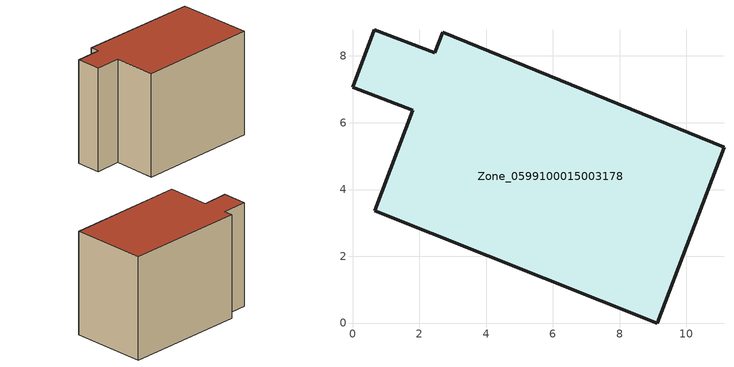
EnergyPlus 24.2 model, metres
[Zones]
Zone_0599100015003178
 floor ground (C_G): 9.13,0 0.66,3.36 1.81,6.38 0,7.06 0.65,8.78 2.46,8.09 2.7,8.71 11.13,5.26 z0.81
 wall outside (C_F): 2.46,8.09 0.65,8.78 0,7.06 1.81,6.38 0.66,3.36 9.13,0 11.13,5.26 2.7,8.71 2.46,8.09 z0.81:8.78
 roof outside (C_R): 9.13,0 11.13,5.26 2.7,8.71 2.46,8.09 0.65,8.78 0,7.06 1.81,6.38 0.66,3.36 z8.78
[BUILDING]
Pand.0599100015003178: North Axis=0; Terrain=City; Loads Convergence Tolerance Value=0.04; Temperature Convergence Tolerance Value=0.4; Solar Distribution=FullExterior; Maximum Number of Warmup Days=25; Minimum Number of Warmup Days=1
[Site:Location]
Rotterdam.The.Hague.AP_ZH_NLD Design_Conditions: Latitude=51.96; Longitude=4.45; Time Zone=1; Elevation=-4.5
[SITE:GROUNDTEMPERATURE:BUILDINGSURFACE]
18, 18, 18, 18, 18, 18, 18, 18, 18, 18, 18, 18
[MATERIAL] Thermal Absorptance=0.9; Solar Absorptance=0.7; Visible Absorptance=0.7
Name | Roughness | Thickness | Conductivity | Density | Specific Heat
G.TC.1965-1974 | MediumSmooth | 0.15 | 0.882353 | 540 | 1210
F.TC.1965-1974 | Rough | 0.3 | 0.697674 | 1920 | 840
R.TC.1965-1974 | MediumRough | 0.2 | 0.232558 | 1500 | 1000
[CONSTRUCTION]
C_G: G.TC.1965-1974
C_F: F.TC.1965-1974
C_R: R.TC.1965-1974
[ZONE]
Zone_0599100015003178: Type=1; Multiplier=1; Ceiling Height=Autocalculate; Volume=Autocalculate; Floor Area=autocalculate; Part of Total Floor Area=Yes
[ZONEINFILTRATION:DESIGNFLOWRATE]
Infil_Zone_0599100015003178: Zone or ZoneList or Space or SpaceList=Zone_0599100015003178; Schedule=AlwaysOn; Design Flow Rate Calculation Method=Flow/Area; Flow Rate per Floor Area=0.003; Constant Term Coefficient=1; Temperature Term Coefficient=0; Velocity Term Coefficient=0; Velocity Squared Term Coefficient=0
[HVACTEMPLATE:ZONE:IDEALLOADSAIRSYSTEM]
Zone_0599100015003178: Maximum Heating Supply Air Temperature=50; Minimum Cooling Supply Air Temperature=13; Maximum Heating Supply Air Humidity Ratio=0.0156; Minimum Cooling Supply Air Humidity Ratio=0.0077; Heating Limit=NoLimit; Cooling Limit=NoLimit; Dehumidification Control Type=ConstantSensibleHeatRatio; Cooling Sensible Heat Ratio=0.7; Dehumidification Setpoint=60; Humidification Control Type=None; Humidification Setpoint=30; Outdoor Air Method=None; Outdoor Air Flow Rate per Person=0.00944; Outdoor Air Flow Rate per Zone Floor Area=0; Outdoor Air Flow Rate per Zone=0; Demand Controlled Ventilation Type=None; Outdoor Air Economizer Type=NoEconomizer; Heat Recovery Type=None; Sensible Heat Recovery Effectiveness=0.7; Latent Heat Recovery Effectiveness=0.65
[ZONECONTROL:THERMOSTAT]
ThermostatControl_Zone_0599100015003178: Zone or ZoneList=Zone_0599100015003178; Control Type Schedule=DualSetpointControlType; Control 1=Thermostat_Zone_0599100015003178; Temperature Difference Between Cutout And Setpoint=0
[THERMOSTATSETPOINT:DUALSETPOINT]
Thermostat_Zone_0599100015003178: Heating Setpoint Temperature Schedule=HeatingSetpoint_Zone_0599100015003178; Cooling Setpoint Temperature Schedule=CoolingSetpoint_Zone_0599100015003178
[SCHEDULE:COMPACT]
HeatingSetpoint_Zone_0599100015003178: Through: 12/31, For: AllDays, Until: 24:00, 21
CoolingSetpoint_Zone_0599100015003178: Through: 12/31, For: AllDays, Until: 24:00, 24
DualSetpointControlType: Through: 12/31, For: AllDays, Until: 24:00, 4
AlwaysOn: Through: 12/31, For: AllDays, Until: 24:00, 1
